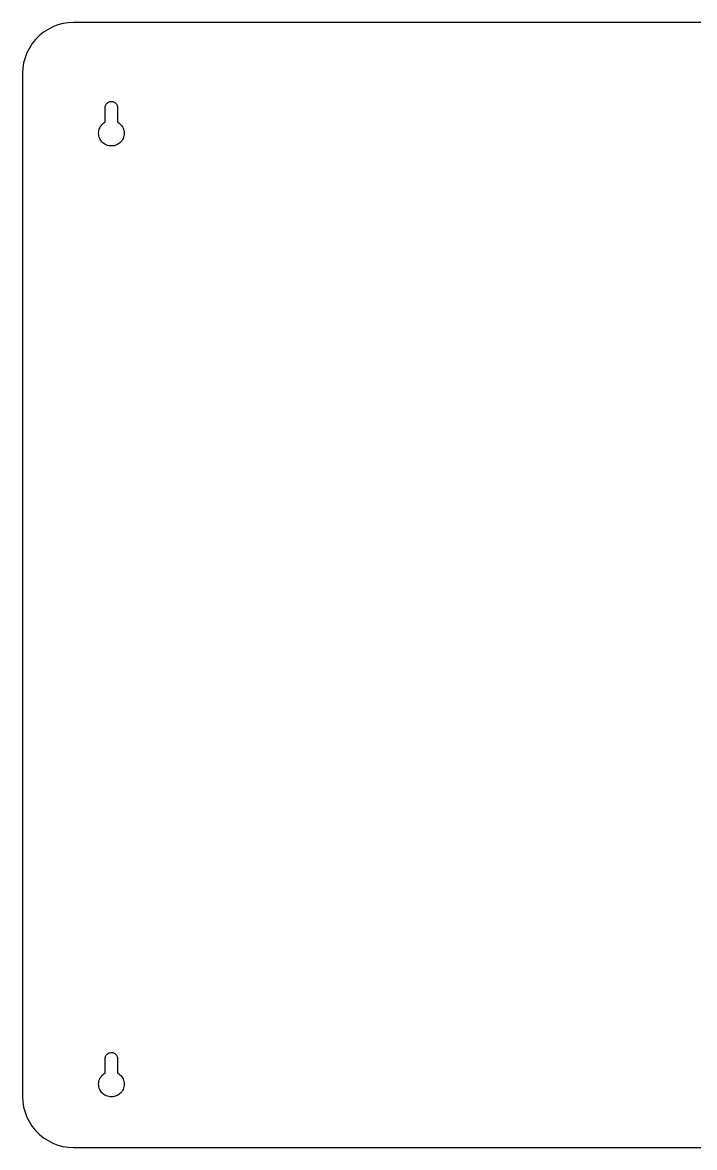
# Model space of a CAD drawing. Header units: metres. Extents: x -184 to 184, y -154 to 154.
# Drawn here: x -184.3 to 0, y -154.3 to 154.3 of the extents above; entities that cross this region are included whole.
import ezdxf

# ---------------------------------------------------------------- set-up
doc = ezdxf.new("R2010")
doc.units = ezdxf.units.M

msp = doc.modelspace()

# ---------------------------------------------------------------- linework, layer by layer
for p, q in [((-170.325, 154.325), (-171.788, 154.248)), ((170.325, 154.325), (-170.325, 154.325)), ((-178.554, 151.651), (-179.693, 150.729)), ((-177.325, 152.449), (-178.554, 151.651)), ((-176.019, 153.115), (-177.325, 152.449)), ((-174.651, 153.64), (-176.019, 153.115)), ((-173.236, 154.019), (-174.651, 153.64)), ((-171.788, 154.248), (-173.236, 154.019)), ((-181.651, 148.554), (-182.449, 147.325)), ((-180.729, 149.693), (-181.651, 148.554)), ((-179.693, 150.729), (-180.729, 149.693)), ((-183.115, 146.019), (-183.64, 144.651)), ((-182.449, 147.325), (-183.115, 146.019)), ((-184.019, 143.236), (-184.248, 141.788)), ((-183.64, 144.651), (-184.019, 143.236)), ((-184.248, 141.788), (-184.325, 140.325)), ((-184.325, 140.325), (-184.325, -140.325)), ((-161.649, 131.012), (-161.622, 131.259)), ((-161.649, 127.007), (-161.649, 131.012)), ((-161.622, 131.259), (-161.559, 131.499)), ((-161.559, 131.499), (-161.462, 131.727)), ((-161.462, 131.727), (-161.333, 131.939)), ((-161.333, 131.939), (-161.174, 132.13)), ((-161.174, 132.13), (-160.989, 132.296)), ((-160.989, 132.296), (-160.782, 132.432)), ((-160.782, 132.432), (-160.557, 132.538)), ((-160.557, 132.538), (-160.32, 132.609)), ((-160.32, 132.609), (-160.074, 132.645)), ((-160.074, 132.645), (-159.826, 132.645)), ((-159.826, 132.645), (-159.58, 132.609)), ((-159.58, 132.609), (-159.343, 132.538)), ((-159.343, 132.538), (-159.118, 132.432)), ((-159.118, 132.432), (-158.911, 132.296)), ((-158.911, 132.296), (-158.726, 132.13)), ((-158.726, 132.13), (-158.567, 131.939)), ((-158.567, 131.939), (-158.438, 131.727)), ((-158.438, 131.727), (-158.341, 131.499)), ((-158.341, 131.499), (-158.278, 131.259)), ((-158.278, 131.259), (-158.251, 131.012)), ((-158.251, 131.012), (-158.251, 127.007)), ((-162.551, 126.292), (-162.292, 126.551)), ((-162.292, 126.551), (-162.007, 126.782)), ((-162.007, 126.782), (-161.7, 126.981)), ((-161.7, 126.981), (-161.649, 127.007)), ((-158.251, 127.007), (-158.2, 126.981)), ((-158.2, 126.981), (-157.893, 126.782)), ((-157.893, 126.782), (-157.608, 126.551)), ((-157.608, 126.551), (-157.349, 126.292)), ((-163.45, 123.95), (-163.431, 124.316)), ((-163.431, 123.584), (-163.45, 123.95)), ((-163.431, 124.316), (-163.374, 124.678)), ((-163.374, 123.222), (-163.431, 123.584)), ((-163.374, 124.678), (-163.279, 125.032)), ((-163.279, 125.032), (-163.147, 125.374)), ((-163.147, 125.374), (-162.981, 125.7)), ((-162.981, 125.7), (-162.782, 126.007)), ((-162.782, 126.007), (-162.551, 126.292)), ((-157.349, 126.292), (-157.118, 126.007)), ((-157.118, 126.007), (-156.919, 125.7)), ((-156.919, 125.7), (-156.753, 125.374)), ((-156.753, 125.374), (-156.621, 125.032)), ((-156.621, 125.032), (-156.526, 124.678)), ((-156.526, 124.678), (-156.469, 124.316)), ((-156.469, 123.584), (-156.526, 123.222)), ((-156.469, 124.316), (-156.45, 123.95)), ((-156.45, 123.95), (-156.469, 123.584)), ((-163.279, 122.868), (-163.374, 123.222)), ((-163.147, 122.526), (-163.279, 122.868)), ((-162.981, 122.2), (-163.147, 122.526)), ((-162.782, 121.893), (-162.981, 122.2)), ((-162.551, 121.608), (-162.782, 121.893)), ((-162.292, 121.349), (-162.551, 121.608)), ((-162.007, 121.118), (-162.292, 121.349)), ((-161.7, 120.919), (-162.007, 121.118)), ((-161.374, 120.753), (-161.7, 120.919)), ((-161.032, 120.621), (-161.374, 120.753)), ((-160.678, 120.526), (-161.032, 120.621)), ((-160.316, 120.469), (-160.678, 120.526)), ((-159.95, 120.45), (-160.316, 120.469)), ((-159.584, 120.469), (-159.95, 120.45)), ((-159.222, 120.526), (-159.584, 120.469)), ((-158.868, 120.621), (-159.222, 120.526)), ((-158.526, 120.753), (-158.868, 120.621)), ((-158.2, 120.919), (-158.526, 120.753)), ((-157.893, 121.118), (-158.2, 120.919)), ((-157.608, 121.349), (-157.893, 121.118)), ((-157.349, 121.608), (-157.608, 121.349)), ((-157.118, 121.893), (-157.349, 121.608)), ((-156.919, 122.2), (-157.118, 121.893)), ((-156.753, 122.526), (-156.919, 122.2)), ((-156.621, 122.868), (-156.753, 122.526)), ((-156.526, 123.222), (-156.621, 122.868)), ((-161.622, -129.641), (-161.559, -129.401)), ((-161.559, -129.401), (-161.462, -129.173)), ((-161.462, -129.173), (-161.333, -128.961)), ((-161.333, -128.961), (-161.174, -128.77)), ((-161.174, -128.77), (-160.989, -128.604)), ((-160.989, -128.604), (-160.782, -128.468)), ((-160.782, -128.468), (-160.557, -128.362)), ((-160.557, -128.362), (-160.32, -128.291)), ((-160.32, -128.291), (-160.074, -128.255)), ((-160.074, -128.255), (-159.826, -128.255)), ((-159.826, -128.255), (-159.58, -128.291)), ((-159.58, -128.291), (-159.343, -128.362)), ((-159.343, -128.362), (-159.118, -128.468)), ((-159.118, -128.468), (-158.911, -128.604)), ((-158.911, -128.604), (-158.726, -128.77)), ((-158.726, -128.77), (-158.567, -128.961)), ((-158.567, -128.961), (-158.438, -129.173)), ((-158.438, -129.173), (-158.341, -129.401)), ((-158.341, -129.401), (-158.278, -129.641)), ((-161.649, -129.888), (-161.622, -129.641)), ((-161.649, -133.893), (-161.649, -129.888)), ((-158.278, -129.641), (-158.251, -129.888)), ((-158.251, -129.888), (-158.251, -133.893)), ((-163.279, -135.868), (-163.147, -135.526)), ((-163.147, -135.526), (-162.981, -135.2)), ((-162.981, -135.2), (-162.782, -134.893)), ((-162.782, -134.893), (-162.551, -134.608)), ((-162.551, -134.608), (-162.292, -134.349)), ((-162.292, -134.349), (-162.007, -134.118)), ((-162.007, -134.118), (-161.7, -133.919)), ((-161.7, -133.919), (-161.649, -133.893)), ((-158.251, -133.893), (-158.2, -133.919)), ((-158.2, -133.919), (-157.893, -134.118)), ((-157.893, -134.118), (-157.608, -134.349)), ((-157.608, -134.349), (-157.349, -134.608)), ((-157.349, -134.608), (-157.118, -134.893)), ((-157.118, -134.893), (-156.919, -135.2)), ((-156.919, -135.2), (-156.753, -135.526)), ((-156.753, -135.526), (-156.621, -135.868)), ((-163.45, -136.95), (-163.431, -136.584)), ((-163.431, -137.316), (-163.45, -136.95)), ((-163.431, -136.584), (-163.374, -136.222)), ((-163.374, -137.678), (-163.431, -137.316)), ((-163.374, -136.222), (-163.279, -135.868)), ((-163.279, -138.032), (-163.374, -137.678)), ((-163.147, -138.374), (-163.279, -138.032)), ((-162.981, -138.7), (-163.147, -138.374)), ((-162.782, -139.007), (-162.981, -138.7)), ((-156.919, -138.7), (-157.118, -139.007)), ((-156.753, -138.374), (-156.919, -138.7)), ((-156.621, -138.032), (-156.753, -138.374)), ((-156.621, -135.868), (-156.526, -136.222)), ((-156.526, -137.678), (-156.621, -138.032)), ((-156.526, -136.222), (-156.469, -136.584)), ((-156.469, -137.316), (-156.526, -137.678)), ((-156.469, -136.584), (-156.45, -136.95)), ((-156.45, -136.95), (-156.469, -137.316)), ((-184.325, -140.325), (-184.248, -141.788)), ((-184.248, -141.788), (-184.019, -143.236)), ((-162.551, -139.292), (-162.782, -139.007)), ((-162.292, -139.551), (-162.551, -139.292)), ((-162.007, -139.782), (-162.292, -139.551)), ((-161.7, -139.981), (-162.007, -139.782)), ((-161.374, -140.147), (-161.7, -139.981)), ((-161.032, -140.279), (-161.374, -140.147)), ((-160.678, -140.374), (-161.032, -140.279)), ((-160.316, -140.431), (-160.678, -140.374)), ((-159.95, -140.45), (-160.316, -140.431)), ((-159.584, -140.431), (-159.95, -140.45)), ((-159.222, -140.374), (-159.584, -140.431)), ((-158.868, -140.279), (-159.222, -140.374)), ((-158.526, -140.147), (-158.868, -140.279)), ((-158.2, -139.981), (-158.526, -140.147)), ((-157.893, -139.782), (-158.2, -139.981)), ((-157.608, -139.551), (-157.893, -139.782)), ((-157.349, -139.292), (-157.608, -139.551)), ((-157.118, -139.007), (-157.349, -139.292)), ((-184.019, -143.236), (-183.64, -144.651)), ((-183.64, -144.651), (-183.115, -146.019)), ((-183.115, -146.019), (-182.449, -147.325)), ((-182.449, -147.325), (-181.651, -148.554)), ((-181.651, -148.554), (-180.729, -149.693)), ((-180.729, -149.693), (-179.693, -150.729)), ((-179.693, -150.729), (-178.554, -151.651)), ((-178.554, -151.651), (-177.325, -152.449)), ((-177.325, -152.449), (-176.019, -153.115)), ((-176.019, -153.115), (-174.651, -153.64)), ((-174.651, -153.64), (-173.236, -154.019)), ((-173.236, -154.019), (-171.788, -154.248)), ((-171.788, -154.248), (-170.325, -154.325)), ((-170.325, -154.325), (170.325, -154.325))]:
    msp.add_line(p, q)

doc.saveas('drawing.dxf')
